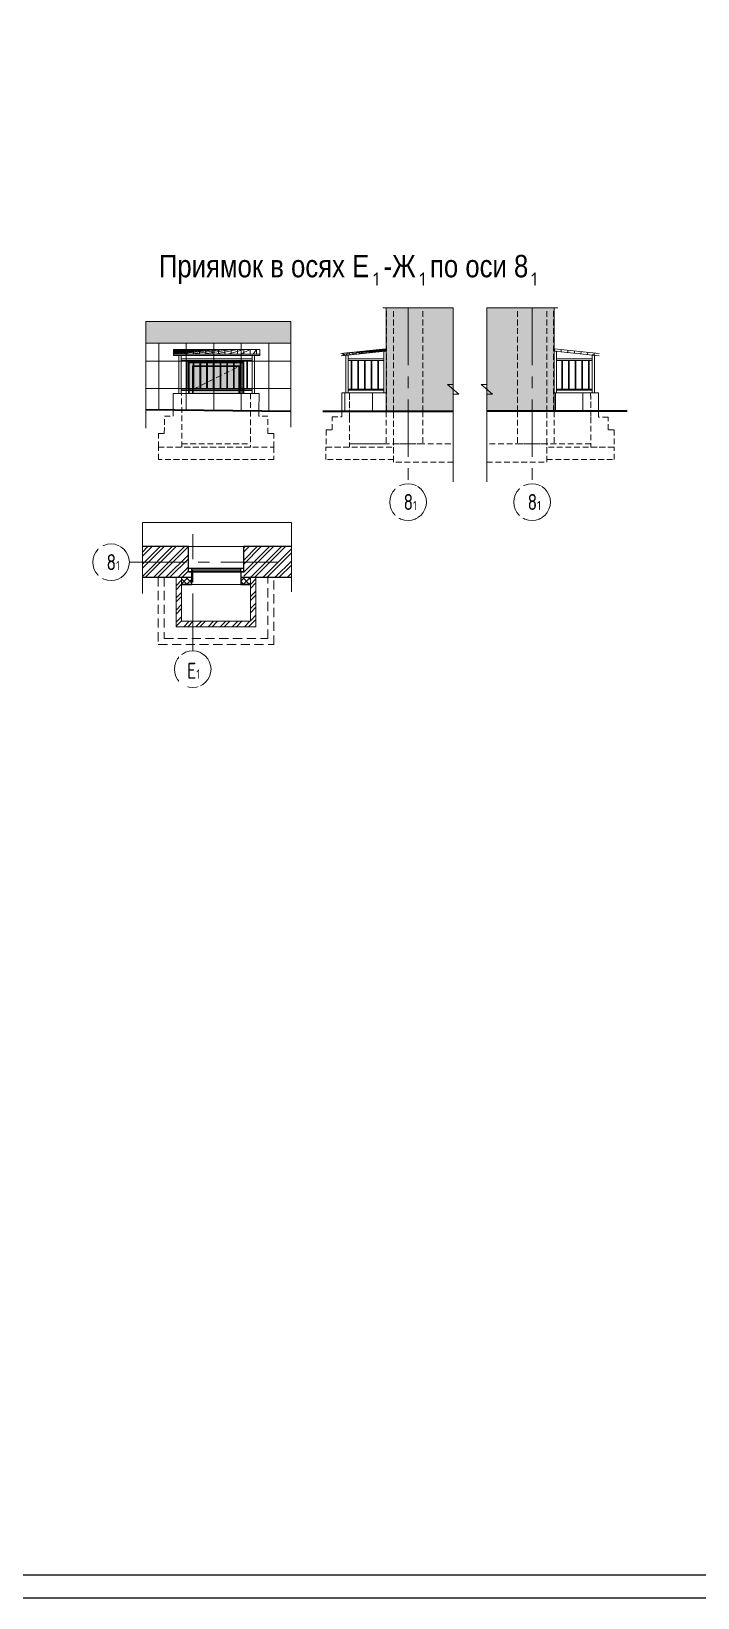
# Model space of a CAD drawing. Header units: millimetres. Extents: x -136099598 to 9192475, y 0 to 779331.
# Drawn here: x 65575 to 80121, y 242529 to 276708 of the extents above; entities that cross this region are included whole.
import ezdxf

# ---------------------------------------------------------------- set-up
doc = ezdxf.new("R2010")
doc.units = ezdxf.units.MM
doc.header["$MEASUREMENT"] = 0
for name, pattern in [('01_base$0$DASHED2', [0.375, 0.25, -0.125]), ('ADSK_Штриховая_ш2 п1', [3, 2, -1]), ('CENTER', [2, 1.25, -0.25, 0.25, -0.25])]:
    doc.linetypes.add(name, pattern=pattern)
doc.layers.get('0').update_dxf_attribs({"color": 250, "lineweight": 9})
for name, color, linetype, lineweight, true_color in [('!_Окно_00_Штрих_Стекло', 7, 'Continuous', 0, 0x737373), ('RAL 7016', 7, 'Continuous', 0, 0x383e42), ('RAL 90 10', 7, 'Continuous', 0, 0xf1ece1)]:
    doc.layers.add(name, color=color, linetype=linetype, lineweight=lineweight, true_color=true_color)
for name, color, linetype, lineweight in [('!_Цоколь', 7, 'Continuous', 0), ('_Фасад', 7, 'Continuous', 9), ('АР_МосжилНии_Стены', 202, 'Continuous', 30), ('АР_Окна', 4, 'Continuous', 0), ('АР_Оси', 193, 'Continuous', 9), ('АР_тонкая линия', 250, 'Continuous', 0), ('АР_Утеплитель', 250, 'Continuous', 9), ('АР_Штриховка кирпич', 250, 'Continuous', 9), ('Ограждение', 250, 'Continuous', 9), ('пунктир', 251, 'Continuous', 13), ('фасады', 7, 'Continuous', 9)]:
    doc.layers.add(name, color=color, linetype=linetype, lineweight=lineweight)
for name, color, linetype in [('_RAMKA', 7, 'Continuous'), ('PDF _0', 7, 'Continuous'), ('АР_новое окно', 160, 'Continuous')]:
    doc.layers.add(name, color=color, linetype=linetype)
doc.styles.add('Arial', font='ARIALN.TTF')
doc.styles.add('PDF ISOCPEUR', font='isocpeur.ttf')
doc.styles.add('ГОСТ 2.304', font='isocpeur.ttf', dxfattribs={"width": 0.7})
pattern_1 = [(45, (6302.490957410133, 0), (-132.5825214724777, 132.5825214724777), []), (45, (6390.879304910133, 0), (-132.5825214724777, 132.5825214724777), [])]
pattern_2 = [(45, (332483.4373606939, -5548.011135149107), (-61.87184335382291, 61.87184335382291), []), (135, (332483.4373606939, -5548.011135149107), (-61.87184335382291, -61.8718433538229), [])]

# ---------------------------------------------------------------- blocks, each defined once
blk = doc.blocks.new('A$Cdfe5a1b4')
at = {"layer": 'RAL 7016', "ltscale": 100, "true_color": 0x000000, "transparency": 33554687}
h = blk.add_hatch(dxfattribs=at)
h.set_pattern_fill('ANSI32', color=18, scale=400, angle=45)
h.set_pattern_definition([(90, (8363977705.788671, 936048060.8227469), (-150, 0), []), (90, (8363977755.788671, 936048110.8227468), (-150, 0), [])])
h.paths.add_polyline_path([(-118.3840542095568, 960.0836389507749), (1762.629831267994, 960.049169541744), (1762.629831267994, 860.9484251750982), (-118.3840542095568, 860.9828945841291)])
at = {"ltscale": 150}
blk.add_line((-118.3840542095568, 960.1355539663346), (1762.629831267994, 959.9482513318653), dxfattribs=at)
blk.add_lwpolyline([(-118.3840542095568, 860.8829772915342), (1762.569256028206, 860.8829772915342), (1762.569256028206, 828.4502151925699), (-118.3840542095568, 828.4502151925699)], close=True, dxfattribs=at)
at = {"layer": 'Ограждение', "ltscale": 50}
for points in [[(1762.629831267994, 960.0991281880415), (1762.629831267994, 860.8984665288008), (-118.3840542095568, 860.8829772915342), (-118.3840542095568, 960.0836389507749)], [(50, 828.4502151969355), (0, 828.4502151969355), (0, 0), (50, 0)], [(1595.617523735404, 828.4502151925699), (1645.617523735396, 828.4502151925699), (1645.617523735396, -4.365574568510056e-09), (1595.617523735404, -4.365574568510056e-09)]]:
    blk.add_lwpolyline(points, close=True, dxfattribs=at)
at = {"layer": 'Ограждение'}
for points in [[(1595.617523735404, 720.9569883093474), (50, 720.9579441418173)], [(1595.617523735404, 756.9321599050936), (50.014892578125, 756.9855275024893)], [(165.2247277528238, 95.1212096531525), (165.2223236740554, 720.9577232787268)], [(181.2223236740554, 720.9578629920142), (181.2247277528238, 95.1212096531525), (181.2247277528238, 95.1212096531525)], [(311.2246146338422, 95.03784776328382), (311.2222105550737, 720.8743612696488)], [(327.2222105550737, 720.8745009829362), (327.2246146338422, 95.03784776328382), (327.2246146338422, 95.03784776328382)], [(457.2245947027004, 95.00326643727249), (457.222190623932, 720.8397799436375)], [(473.222190623932, 720.8399196569248), (473.2245947027004, 95.00326643727249), (473.2245947027004, 95.00326643727249)], [(603.2244810323518, 95.0634378406645), (603.2220769535834, 720.8999513470295)], [(619.2220769535834, 720.9000910603169), (619.2244810323518, 95.0634378406645), (619.2244810323518, 95.0634378406645)], [(749.2244611012101, 95.02885651465317), (749.2220570224416, 720.8653700210182)], [(765.2220570224416, 720.8655097343055), (765.2244611012101, 95.02885651465317), (765.2244611012101, 95.02885651465317)], [(895.2243476288514, 95.03748660931228), (895.221943550083, 720.8740001156773)], [(911.221943550083, 720.8741398289646), (911.2243476288514, 95.03748660931228), (911.2243476288514, 95.03748660931228)], [(1041.22432769771, 95.00290528330095), (1041.221923618941, 720.839418789666)], [(1057.221923618941, 720.8395585029533), (1057.22432769771, 95.00290528330095), (1057.22432769771, 95.00290528330095)], [(1187.224214126356, 95.03730603232646), (1187.221810047587, 720.8738195386915)], [(1203.221810047587, 720.8739592519788), (1203.224214126356, 95.03730603232646), (1203.224214126356, 95.03730603232646)], [(1333.224194195214, 95.00272470631512), (1333.221790116446, 720.8392382126801)], [(1349.221790116446, 720.8393779259675), (1349.224194195214, 95.00272470631512), (1349.224194195214, 95.00272470631512)], [(1479.224080524865, 95.06289610970714), (1479.221676446097, 720.8994096160721)], [(1495.221676446097, 720.8995493293595), (1495.224080524865, 95.06289610970714), (1495.224080524865, 95.06289610970714)], [(1595.617523735404, 70.21666826202794), (50, 69.96407551236915), (50, 94.96407551236915), (1595.617523735404, 95.16493944807875)]]:
    blk.add_lwpolyline(points, dxfattribs=at)
blk = doc.blocks.new('*U263')
at = {"layer": 'АР_новое окно', "lineweight": 20}
for p, q in [((-2.913225216616411e-12, 1209.884958230897), (-70.00000000000293, 1209.884958230897)), ((0, -1.70530256582424e-13), (-70, -1.70530256582424e-13))]:
    blk.add_line(p, q, dxfattribs=at)
at = {"layer": 'АР_новое окно'}
for p, q in [((-70.00000000000293, 1209.884958230897), (-70, -1.70530256582424e-13)), ((-70, -1.70530256582424e-13), (-70.00000000000293, 1209.884958230897)), ((-2.756905814749189e-12, 1139.884958230897), (-70.00000000000276, 1139.884958230911)), ((-35.00000000000276, 1139.884958230897), (-34.99999999981099, 69.99999999999991)), ((-2.913225216616411e-12, 1209.884958230897), (0, 0)), ((-1.56319401867222e-13, 70.00000000001455), (-70.00000000000017, 69.99999999999983))]:
    blk.add_line(p, q, dxfattribs=at)

msp = doc.modelspace()

# ---------------------------------------------------------------- hatches: boundary and pattern name
at = {"layer": '!_Окно_00_Штрих_Стекло'}
h = msp.add_hatch(color=256, dxfattribs=at)
h.dxf.hatch_style = 1
h.set_gradient(color1=(70, 92, 124), color2=(219, 225, 235), name='CURVED')
h.paths.add_polyline_path([(69108.90624330664, 269393.1918397464), (70108.07553575086, 269393.1861908462), (70108.07874417887, 268802.909989776), (69108.90624330664, 268802.9099897773)])
at = {"layer": '!_Цоколь', "lineweight": 0, "ltscale": 5, "true_color": 0x636466}
h = msp.add_hatch(dxfattribs=at)
h.set_pattern_fill('ANSI37', color=251, scale=4800, angle=44.99999999999999)
h.set_pattern_definition([(90, (110957.9442902067, 3111.546734471456), (-600, 1.13686837721616e-13), []), (180, (110957.9442902067, 3111.546734471456), (-1.70530256582424e-13, -600), [])])
h.paths.add_polyline_path([(68074.59535584878, 269898.4504440423), (71239.31533128634, 269898.8191724751), (71239.11817202499, 268422.0955564474), (68074.25716547878, 268452.7745656373)])
h = msp.add_hatch(dxfattribs=at)
h.set_pattern_fill('ANSI37', color=251, scale=4800, angle=44.99999999999999)
h.set_pattern_definition([(90, (111421.6816156895, 3043.040022536705), (-600, 1.13686837721616e-13), []), (180, (111421.6816156895, 3043.040022536705), (-1.70530256582424e-13, -600), [])])
h.paths.add_polyline_path([(73319.15665395069, 268817.336628785), (72350.76937990633, 268817.733152089), (72351.1320834675, 268417.0851522912), (73318.13673271803, 268417.2166267632)])
h = msp.add_hatch(dxfattribs=at)
h.set_pattern_fill('ANSI37', color=251, scale=4800, angle=44.99999999999999)
h.set_pattern_definition([(90, (119614.8176221203, 3043.040022536705), (-600, 1.13686837721616e-13), []), (180, (119614.8176221203, 3043.040022536705), (-1.70530256582424e-13, -600), [])])
h.paths.add_polyline_path([(76986.6627942734, 268817.3363390593), (77955.05006831777, 268817.7328623633), (77954.31542196029, 268417.0851522912), (76987.31077270975, 268417.2166267632)])
at = {"layer": 'RAL 7016', "ltscale": 100, "true_color": 0x000000, "transparency": 33554687}
h = msp.add_hatch(dxfattribs=at)
h.set_pattern_fill('ANSI32', color=18, scale=400, angle=45)
h.set_pattern_definition([(90, (8364037305.446959, 936316768.2208037), (-150, 0), []), (90, (8364037355.446959, 936316818.2208036), (-150, 0), [])])
h.paths.add_polyline_path([(73319.16791906246, 269778.0089299066), (72333.91279757768, 269677.4134608463), (72337.5256226974, 269627.8000375399), (73319.16791929808, 269727.880530523)])
h = msp.add_hatch(dxfattribs=at)
h.set_pattern_fill('ANSI32', color=18, scale=400, angle=45)
h.set_pattern_definition([(90, (8364045498.582965, 936316768.2208037), (-150, 0), []), (90, (8364045548.582965, 936316818.2208036), (-150, 0), [])])
h.paths.add_polyline_path([(76986.27958636533, 269778.0089299066), (77971.5347078501, 269677.4134608463), (77967.92188273038, 269627.8000375399), (76986.27958612973, 269727.880530523)])
at = {"layer": 'RAL 7016', "ltscale": 100, "transparency": 33554687}
h = msp.add_hatch(color=256, dxfattribs=at)
h.dxf.hatch_style = 1
h.paths.add_polyline_path([(69003.99818417919, 269506.104245757), (70211.99292977923, 269506.104245757), (70211.99292946747, 268802.9099897774), (69003.99818417919, 268802.9099897787)])
h.paths.add_polyline_path([(69110.12238119269, 269392.20393569), (69108.90624299514, 268802.9099897773), (70108.07874386737, 268802.9099897774), (70109.29488206492, 269394.17249807)])
at = {"layer": 'RAL 90 10', "ltscale": 100, "transparency": 33554687}
h = msp.add_hatch(color=256, dxfattribs=at)
h.dxf.hatch_style = 1
h.paths.add_polyline_path([(68074.57655887693, 270378.2984226937), (71239.11817202499, 270378.2984226937), (71239.1199547628, 269898.7879405036), (68074.57834161475, 269898.4817039637)])
h = msp.add_hatch(color=256, dxfattribs=at)
h.dxf.hatch_style = 1
h.paths.add_polyline_path([(73319.16792001741, 270673.8263436669), (74785.12639838074, 270673.8263062623), (74785.12818111856, 268416.1847575116), (73319.16970275523, 268415.8785583763)])
h = msp.add_hatch(color=256, dxfattribs=at)
h.dxf.hatch_style = 1
h.paths.add_polyline_path([(75520.32027228552, 270673.8263436669), (76986.27875064885, 270673.8263062623), (76986.28053338667, 268412.3544639722), (75520.32205502334, 268412.0482648369)])
at = {"layer": 'АР_Утеплитель', "ltscale": 100}
h = msp.add_hatch(dxfattribs=at)
h.set_pattern_fill('ANSI37', color=256, scale=700)
h.set_pattern_definition(pattern_2)
h.paths.add_polyline_path([(68855.83018011932, 264795.1695185297), (68855.83018011932, 264645.1695185298), (69068.99818417919, 264645.1695185298), (69068.99818417919, 264795.1695185297)])
h = msp.add_hatch(dxfattribs=at)
h.set_pattern_fill('ANSI37', color=256, scale=700)
h.set_pattern_definition(pattern_2)
h.paths.add_polyline_path([(70148.88314241008, 264795.1695185297), (70148.88314241008, 264645.1695185298), (70357.04447089467, 264645.1695185298), (70357.04447089467, 264795.1695185297)])
at = {"layer": 'АР_Штриховка кирпич', "ltscale": 100}
h = msp.add_hatch(dxfattribs=at)
h.set_pattern_fill('ANSI32', color=256, scale=500)
h.set_pattern_definition(pattern_1)
h.paths.add_polyline_path([(67999.94233035087, 265465.16951853), (67999.94233035087, 264795.3656548058), (69003.99818417916, 264795.3656548058), (69003.99818417916, 265465.16951853)])
h = msp.add_hatch(dxfattribs=at)
h.set_pattern_fill('ANSI32', color=256, scale=500)
h.set_pattern_definition(pattern_1)
h.paths.add_polyline_path([(70213.88314241011, 265465.16951853), (70213.88314241011, 264795.365654806), (71251.52105307579, 264795.365654806), (71251.52105307579, 265465.16951853)])
h = msp.add_hatch(dxfattribs=at)
h.set_pattern_fill('ANSI32', color=256, scale=500)
h.set_pattern_definition([(45, (629945.5453435939, -133282.1253198785), (-132.5825214724777, 132.5825214724777), []), (45, (630033.9336910939, -133282.1253198785), (-132.5825214724777, 132.5825214724777), [])])
h.paths.add_polyline_path([(70357.04447089467, 263835.7240242608), (68855.83018011932, 263835.7240242608), (68855.83018011926, 264795.3656548058), (68735.83018011932, 264795.3656548058), (68735.83018011932, 263715.7240242608), (70477.04447089467, 263715.7240242608), (70477.04447089462, 264795.3656548058), (70357.04447089456, 264795.3656548058)])

# ---------------------------------------------------------------- linework, layer by layer
at = {"color": 18, "ltscale": 150, "true_color": 0x000000}
for p, q in [((68064.74256391943, 269899.6596120023, 0.09141848008963138), (71239.11817202499, 269899.6596120023, 0.09141847124820246)), ((73319.1678586003, 268817.9120629695, 0.02316489267187039), (72350.0142896641, 268817.157138453, 0.07681630583060994)), ((76986.27964682749, 268817.9120629695, 0.02316489267187039), (77955.43321576368, 268817.157138453, 0.07681630583060994)), ((68670.13665891811, 268310.5658707879, 0.06311405174778484), (68669.02227954958, 268429.6651739706, 0.09141847124820246)), ((70543.58443700522, 268307.4508764035, -0.06811259807873211), (70543.58443700522, 268428.8318723553))]:
    msp.add_line(p, q, dxfattribs=at)
at = {"lineweight": 18, "ltscale": 100, "elevation": 0.09141847124820246}
for points in [[(68735.83018011932, 264795.3656548058), (68735.83018011932, 263715.7240242608), (70477.04447089467, 263715.7240242608), (70477.04447089467, 264795.3656548058)], [(68855.83018011932, 264795.3656548058), (68855.83018011932, 263835.7240242608), (70357.04447089467, 263835.7240242608), (70357.04447089467, 264795.3656548058)]]:
    msp.add_lwpolyline(points, dxfattribs=at)
at = {"layer": '_RAMKA', "ltscale": 100}
for points in [[(110535.5115992427, 242529.0014999993), (110535.5115992427, 326529.0014999993), (-8264.488400757313, 326529.0014999993), (-8264.488400757313, 242529.0014999993)], [(110035.5115992427, 243029.0014999993), (110035.5115992427, 326029.0014999993), (-6264.488400757313, 326029.0014999993), (-6264.488400757313, 243029.0014999993)]]:
    msp.add_lwpolyline(points, close=True, dxfattribs=at)
at = {"layer": '_Фасад', "lineweight": 0}
for p, q in [((73319.16791906246, 269778.0089299066, -2.026090029083605e-08), (72333.91279757768, 269677.4134608463, 0.0365025212245509)), ((73309.009921674, 269727.3385146594, 0.09141847124820246), (72337.29431137853, 269627.5279382529, 0.0365025212245509)), ((73319.16792001741, 268417.0564664151, 0.0324733254268017), (73319.16791929808, 269778.0091179677)), ((76986.27958541038, 268417.0564664151, 0.0324733254268017), (76986.27958612973, 269778.0091179677)), ((76986.27958636533, 269778.0089299066, -2.026090029083605e-08), (77971.5347078501, 269677.4134608463, 0.0365025212245509)), ((76996.43758375381, 269727.3385146594, 0.09141847124820246), (77968.15319404926, 269627.5279382529, 0.0365025212245509)), ((69003.99818417919, 268902.9099897759, 0.1718625261060949), (69585.61090776775, 268902.9099897759, 0.1718625261060949)), ((72350.01513064565, 268817.1571391082, 0.0768162592746846), (72350.362053838, 268294.7666240716, 0.0231490491576575)), ((77955.43237478213, 268817.1571391082, 0.0768162592746846), (77955.13432721983, 268286.1545827389, -0.1521270880501573))]:
    msp.add_line(p, q, dxfattribs=at)
at = {"layer": 'АР_МосжилНии_Стены', "ltscale": 100}
for p, q in [((69003.99818417919, 264914.0833382616, 0.09141847124820246), (69003.99818417916, 265465.1695185299, 0.09141847124820246)), ((70213.88314241008, 264914.0833382617, 0.09141847124820246), (70213.88314241005, 265465.16951853, 0.09141847124820246)), ((69068.99818417916, 264914.0833382616, 0.09141847124820246), (69003.99818417919, 264914.0833382616, 0.09141847124820246)), ((69068.99818417916, 264914.0833382617, 0.09141847124820246), (69068.99818417919, 264795.1695185299, 0.09141847124820246)), ((70213.88314241005, 264914.0833382617, 0.09141847124820246), (70148.88314241008, 264914.0833382617, 0.09141847124820246)), ((70148.88314241005, 264914.0833382617, 0.09141847124820246), (70148.88314241008, 264795.1695185299, 0.09141847124820246))]:
    msp.add_line(p, q, dxfattribs=at)
at = {"layer": 'АР_МосжилНии_Стены', "ltscale": 100, "elevation": -0.2832807044394608}
for points in [[(69003.99818417916, 265465.16951853), (67999.94233035087, 265465.16951853)], [(71251.52105307579, 265465.16951853), (70213.88314241005, 265465.16951853)], [(67999.94233035087, 264795.3656548058), (69068.99818417916, 264795.3656548058)], [(70148.88314241008, 264795.3656548058), (71251.52105307579, 264795.3656548058)]]:
    msp.add_lwpolyline(points, dxfattribs=at)
at = {"layer": 'АР_новое окно'}
for p, q in [((70150.95332721266, 264913.8872019856, 0.2510187433905732), (70150.95332721266, 264635.1695185297, -0.12368043229709)), ((69068.99818417919, 264795.1695185299, 0.09141847124820246), (69068.99818417919, 264635.1695185297, -0.12368043229709))]:
    msp.add_line(p, q, dxfattribs=at)
at = {"layer": 'АР_новое окно', "elevation": -0.12368043229709}
for points in [[(68855.83018011932, 264645.1695185297), (69068.99818417919, 264645.1695185297)], [(68855.83018011932, 264635.1695185297), (69068.99818417919, 264635.1695185297)], [(70150.95332721266, 264645.1695185297), (70357.04447089467, 264645.1695185297)], [(70150.95332721266, 264635.1695185297), (70357.04447089467, 264635.1695185297)]]:
    msp.add_lwpolyline(points, dxfattribs=at)
at = {"layer": 'АР_Окна', "lineweight": 15, "ltscale": 100}
for p, q in [((70213.88314241005, 265465.16951853, 0.09141847124820246), (69003.99818417916, 265465.1695185299, 0.09141847124820246)), ((69071.06836898177, 264635.1695185297, -0.12368043229709), (70150.95332721266, 264635.1695185297, -0.12368043229709))]:
    msp.add_line(p, q, dxfattribs=at)
at = {"layer": 'АР_Оси', "linetype": 'CENTER', "ltscale": 1000}
for p, q in [((73799.16801428795, 270673.8263249646), (73799.16801428795, 266834.6303934073)), ((76506.27968111861, 270673.8263249646, -0.09141847124820246), (76506.27968111861, 266834.6303934073, -0.09141847124820246))]:
    msp.add_line(p, q, dxfattribs=at)
at = {"layer": 'АР_Оси', "color": 6, "linetype": 'CENTER', "ltscale": 1000}
for p, q in [((69097.51305132857, 263188.8731694758, 0.09141847124820246), (69097.51305132857, 265733.9306541573, 0.09141847124820246)), ((67714.87618872529, 265121.9816570805, -0.2832807044394608), (71251.52105307579, 265121.9816570805, -0.2832807044394608))]:
    msp.add_line(p, q, dxfattribs=at)
at = {"layer": 'АР_Оси', "ltscale": 0.5}
for centre in [(73799.16801428795, 266434.6303934073), (76506.27968111861, 266434.6303934073, -0.09141847124820246)]:
    msp.add_circle(centre, 400, dxfattribs=at)
at = {"layer": 'АР_Оси', "color": 6}
for centre in [(67314.87618872529, 265121.9816570805, -0.2832807044394608), (69097.51305132857, 262788.873169476, 0.09141847124820246)]:
    msp.add_circle(centre, 400, dxfattribs=at)
at = {"layer": 'АР_тонкая линия', "color": 3, "lineweight": 40, "ltscale": 100}
for p, q in [((68074.57655887693, 268453.0490363568, 0.09141847124820246), (71239.11817202499, 268422.0955564474, 0.09141847124820246)), ((71936.30448038332, 268417.0564664149, 0.0631059453583257), (74785.12723386163, 268417.056466415)), ((78578.98937486112, 268417.0564664149, 0.06775437505406696), (75520.32027156619, 268417.056466415))]:
    msp.add_line(p, q, dxfattribs=at)
at = {"layer": 'АР_тонкая линия', "color": 18, "linetype": 'ADSK_Штриховая_ш2 п1', "ltscale": 100, "true_color": 0x000000, "elevation": 0.09141847124820246}
for points in [[(68345.83018011932, 264795.3656548058), (68345.83018011932, 263325.7240242608), (70867.04447089467, 263325.7240242608), (70867.04447089467, 264795.3656548058)], [(68475.83018011932, 264795.3656548058), (68475.83018011932, 263455.7240242608), (70737.04447089467, 263455.7240242608), (70737.04447089467, 264795.3656548058)]]:
    msp.add_lwpolyline(points, dxfattribs=at)
at = {"layer": 'Ограждение', "ltscale": 50}
for p, q in [((73319.16791929808, 268417.0564664149), (73319.16791929808, 270673.8263249646)), ((76986.27958612973, 268417.0564664149), (76986.27958612973, 270669.9960314252))]:
    msp.add_line(p, q, dxfattribs=at)
for points, elevation in [([(73267.78482486686, 269725.6371737708), (73317.78482486686, 269725.6371737708), (73319.16791981121, 268817.8718884848), (73269.16791981121, 268817.8718884848)], 0.02316489267187039), ([(77037.66268056093, 269725.6371737708), (76987.66268056093, 269725.6371737708), (76986.2795856166, 268817.8718884848), (77036.2795856166, 268817.8718884848)], 0.02316489267187039), ([(72489.44785804758, 269645.7159657653), (72439.44785804758, 269645.7159657653), (72439.44785804758, 268817.2657505684), (72489.44785804758, 268817.2657505684)], 0.06909739705772053), ([(77815.99964738023, 269645.7159657653), (77865.99964738023, 269645.7159657653), (77865.99964738023, 268817.2657505684), (77815.99964738023, 268817.2657505684)], 0.06909739705772053)]:
    msp.add_lwpolyline(points, close=True, dxfattribs=dict(at, elevation=elevation))
at = {"layer": 'Ограждение', "elevation": 0.07586682732770025}
for points in [[(72489.44785804758, 269562.4369280651), (73268.81456610872, 269562.4902956625)], [(72489.44785804758, 269526.4617564693), (73268.82945868684, 269526.4627123018)], [(72553.6074016644, 269526.3702778943), (72553.60499758561, 268900.5336246747), (72553.60499758561, 268900.5336246747)], [(72569.60499758561, 268900.5336246747), (72569.6074016644, 269526.370138181)], [(72699.60738173325, 269526.4048592203), (72699.6049776545, 268900.5682060007), (72699.6049776545, 268900.5682060007)], [(72715.6049776545, 268900.5682060007), (72715.60738173325, 269526.404719507)], [(72845.60726806291, 269526.3446878169), (72845.60486398413, 268900.5080345973), (72845.60486398413, 268900.5080345973)], [(72861.60486398413, 268900.5080345973), (72861.60726806291, 269526.3445481036)], [(72991.60724813177, 269526.3792691429), (72991.60484405298, 268900.5426159233), (72991.60484405298, 268900.5426159233)], [(73007.60484405298, 268900.5426159233), (73007.60724813177, 269526.3791294296)], [(73137.60713501277, 269526.462631152), (73137.60473093402, 268900.6259778131), (73137.60473093402, 268900.6259778131)], [(73153.60473093402, 268900.6259778131), (73153.60713501277, 269526.4624914387)], [(77815.99964738023, 269526.4617564693), (77036.61804674097, 269526.4627123018)], [(77815.99964738023, 269562.4369280651), (77036.6329393191, 269562.4902956625)], [(77151.8427744938, 268900.6259778131), (77151.84037041501, 269526.4624914387)], [(77167.84037041501, 269526.462631152), (77167.8427744938, 268900.6259778131), (77167.8427744938, 268900.6259778131)], [(77297.8426613748, 268900.5426159233), (77297.84025729605, 269526.3791294296)], [(77313.84025729605, 269526.3792691429), (77313.8426613748, 268900.5426159233), (77313.8426613748, 268900.5426159233)], [(77443.84264144365, 268900.5080345973), (77443.8402373649, 269526.3445481036)], [(77459.8402373649, 269526.3446878169), (77459.84264144365, 268900.5080345973), (77459.84264144365, 268900.5080345973)], [(77589.84252777332, 268900.5682060007), (77589.84012369454, 269526.404719507)], [(77605.84012369454, 269526.4048592203), (77605.84252777332, 268900.5682060007), (77605.84252777332, 268900.5682060007)], [(77735.84250784217, 268900.5336246747), (77735.84010376342, 269526.370138181)], [(77751.84010376342, 269526.3702778943), (77751.84250784217, 268900.5336246747), (77751.84250784217, 268900.5336246747)], [(72489.44785804758, 268875.721436422), (73268.82945868684, 268875.4688436724), (73268.82945868684, 268900.4688436724), (72489.44785804758, 268900.6697076081)], [(77815.99964738023, 268875.721436422), (77036.61804674097, 268875.4688436724), (77036.61804674097, 268900.4688436724), (77815.99964738023, 268900.6697076081)]]:
    msp.add_lwpolyline(points, dxfattribs=at)
at = {"layer": 'пунктир', "linetype": '01_base$0$DASHED2', "ltscale": 500}
for p, q in [((73329.16791929808, 268417.0564664149), (73329.16791929808, 270673.8263249646)), ((73479.1679192986, 268417.0564664149), (73479.16791929878, 270674.8084515131)), ((74119.16791929855, 268417.0564664149), (74119.16791929855, 270674.8084515131)), ((76186.27958612927, 268417.0564664149), (76186.27958612927, 270674.8084515131)), ((76826.27958612918, 268417.0564664149), (76826.27958612904, 270674.8084515131)), ((76976.27958612973, 268417.0564664149), (76976.27958612973, 270674.8084515131)), ((68478.41707389333, 267934.6372109506, -0.06567498199318311), (68480.51529369669, 268310.5658707879, 0.06311405174776041)), ((68480.13724552032, 268310.5658707879, 0.06311405174778484), (68670.13665891811, 268310.5658707879, 0.06311405174778484)), ((70740.29454856299, 268307.4508764035, -0.06811259807873211), (70543.58443700522, 268307.4508764035, -0.06811259807873211)), ((70740.15321038969, 267932.581707447, -0.0689831822109993), (70740.31931041821, 268307.4508764035, -0.06811259807873205)), ((73319.16791929808, 268417.0564664149), (73319.16775040414, 267705.032754061, 0.05699087567524111)), ((76986.27958612973, 268417.0564664149, -0.09141847124820246), (76986.27968919143, 267705.0327540611, -0.03442757533377616)), ((72008.61225962716, 268013.9056347181, 0.1519689977914414), (72008.61220195172, 267635.0328588623)), ((72008.61225962716, 268013.9056347181, 0.1519689977914414), (72138.61224713373, 268013.9056149283, -0.06070861680195486)), ((78296.37845799931, 268013.9056347181, 0.06055052654323892), (78166.37847049274, 268013.9056149283, -0.1521270880501573)), ((78296.37845799931, 268013.9056347181, 0.06055052654323892), (78296.37851567475, 267635.0328588623, -0.09141847124820246)), ((68348.41702676399, 267634.7200245972, 0.7527429282435986), (68348.41702676399, 267934.6372109504, 0.7527429282435986)), ((68348.41702676399, 267934.6372109504, 0.7527429282435986), (68478.99275511198, 267934.6372109504, -0.06929919467883477)), ((68858.41702673744, 267705.0330433599, 0.01827710153808793), (70359.57510742263, 267705.0330433252, 0.01827710153808793)), ((70740.20527938294, 267932.5817074468, -0.06931098360482213), (70870.78100773093, 267932.5817074468, -0.8913531065272555)), ((70869.6313175394, 267634.7200245972, 0.7527429282438042), (70869.6313175394, 267934.6372109504, 0.7527429282438042)), ((72518.61218316099, 267705.0327568022, -0.06070861680195486), (73479.16801428799, 267705.0327319151, 0.06964973933190284)), ((72598.83807514048, 267705.0328537634), (73319.16775040414, 267705.032754061, 0.05699087567524111)), ((77786.37853446256, 267705.0328540398, -0.1521270880501573), (76826.27968111857, 267705.0328537634))]:
    msp.add_line(p, q, dxfattribs=at)
for points, elevation in [([(69108.90624330664, 268898.1842993893), (69108.90624330664, 268898.1842993893), (70108.07874417887, 269393.1839306686)], 0.09141847124820246), ([(72518.61218537782, 268294.7666240716), (72520.42868684245, 268821.3822782317), (72520.42868684245, 268821.3822782317), (72518.61218537782, 268294.7666240716)], -0.06070861680195483), ([(77786.37853224865, 268301.521347478), (77784.56203078678, 268820.5029255255), (77784.56203078678, 268820.5029255255), (77786.37853224865, 268301.521347478)], -0.1521270880501573), ([(72138.61224713373, 268013.9056960639), (72138.61226089687, 268294.7666240717), (72350.362053838, 268294.7666240716)], -0.06070861680195486), ([(72518.61218537782, 268294.7666240716), (72518.61218292131, 267635.032875609), (72138.61225835745, 267635.0328794317)], -0.06070861680195486), ([(77786.37853224865, 268286.1545827389), (77786.37853470516, 267635.032875609), (78166.37845926902, 267635.0328794317)], -0.1521270880501573), ([(78166.37847049274, 268013.9056960639), (78166.3784567296, 268286.1545827389), (77955.13432721983, 268286.1545827389)], -0.1521270880501573)]:
    msp.add_lwpolyline(points, dxfattribs=dict(at, elevation=elevation))
for points, elevation in [([(68856.30235095831, 268802.9099897774), (70357.57627351544, 268802.9099897774), (70359.5716857294, 267635.1042624379), (68858.41702673581, 267635.1041729228)], 0.01827710153808793), ([(76826.27958612918, 268417.0564664149), (76186.27958612927, 268417.0564664149), (76186.27968111866, 267705.0327319151), (76826.27968111857, 267705.0327319151)], -0.09141847124820246), ([(68348.41702676399, 267634.7200245972), (70869.63131753934, 267634.7198625691), (70869.63131753934, 267363.2228423504), (68348.41702676399, 267363.220616024)], 0.7527429282435986), ([(72006.80935017434, 267635.0328939452), (73479.16748592704, 267635.032731917), (73478.7110365079, 267363.5359966638), (72006.35290075523, 267363.5337703374)], 0.09141847124820246), ([(73479.16801428799, 267705.0327319151), (74785.12732885101, 267705.0327319151), (74785.12732885101, 267305.1952491676), (73479.16801428799, 267305.1952491676)], 0.09141847124820246)]:
    msp.add_lwpolyline(points, close=True, dxfattribs=dict(at, elevation=elevation))
for points in [[(73479.1679192986, 268417.0564664149), (74119.16791929855, 268417.0564664149), (74119.16801428793, 267705.0327319151), (73479.16801428799, 267705.0327319151)], [(76826.27968111857, 267705.0327319151), (75520.32036655558, 267705.0327319151), (75520.32036655558, 267305.1952491676), (76826.27968111857, 267305.1952491676)], [(78298.18136745213, 267635.0328939452), (76825.82323169943, 267635.032731917), (76826.27968111857, 267363.5359966638), (78298.63781687124, 267363.5337703374)]]:
    msp.add_lwpolyline(points, close=True, dxfattribs=at)
at = {"layer": 'фасады', "color": 18, "ltscale": 150, "true_color": 0x000000, "elevation": 0.09141847124820246}
for points in [[(68074.57655887693, 268048.6925073403), (68074.57655887693, 270378.2984226937), (71239.11817202499, 270378.2984226937), (71239.11817202499, 268073.0218528309)], [(71251.52105307579, 264475.106788449), (71251.52105307579, 265989.8839488057), (67999.94233035087, 265989.8839488057), (67999.94233035087, 264444.0479991985)]]:
    msp.add_lwpolyline(points, dxfattribs=at)
at = {"layer": 'фасады', "color": 18, "ltscale": 150, "true_color": 0x000000}
for points in [[(73245.90270006657, 270673.8263249646), (74785.12723386163, 270673.8263249646), (74785.12732885101, 266880.3040121063)], [(77064.93906986713, 270673.8263249646), (75520.32027156619, 270673.8263249646), (75520.32036655558, 266880.3040121063)], [(74785.12723386163, 268789.2957810287), (74907.95695880675, 268789.2957810287), (74662.30658053575, 269003.3580159179), (74785.12723386163, 269003.3580159179)], [(75520.32027156619, 268789.2957810287), (75643.14999651132, 268789.2957810287), (75397.49961824031, 269003.3580159179), (75520.32027156619, 269003.3580159179)]]:
    msp.add_lwpolyline(points, dxfattribs=at)
at = {"layer": 'фасады', "ltscale": 100, "elevation": 0.09141847124820246}
for points in [[(69003.99818417919, 268802.9099897787), (69003.99818417919, 269496.1042458686), (70211.99292977923, 269496.1042458686), (70211.99292977923, 268802.9099897788)], [(69023.99818417919, 268802.9099897787), (69023.99818417919, 269476.1042458686), (70191.99292977923, 269476.1042458686), (70191.99292977923, 268802.9099897788)], [(70122.91399584358, 268802.9099897788), (70123.07479173923, 269408.1839279429), (69093.902290867, 269408.1839279429), (69093.74149497139, 268802.9099897787)], [(70108.07874417887, 268802.9099897788), (70108.07874417887, 269393.1839306686), (69108.90624330664, 269393.1918397464), (69108.90624330664, 268802.9099897787)]]:
    msp.add_lwpolyline(points, dxfattribs=at)
at = {"layer": 'фасады', "ltscale": 150}
msp.add_lwpolyline([(68668.99818417922, 268802.9099897799), (70544.88044029454, 268802.9099897748), (70544.58061392554, 268428.822126429), (68668.99818417922, 268447.1715659429)], close=True, dxfattribs=at)

# ---------------------------------------------------------------- block references
at = {"ltscale": 150}
msp.add_blockref('A$Cdfe5a1b4', (68798.39457550933, 268802.9099897795, 0.1096955727862904), dxfattribs=at)
at = {"layer": 'АР_новое окно', "xscale": -1, "rotation": 270}
msp.add_blockref('*U263', (69003.99818417919, 264984.0833382616, 0.09141847124820246), dxfattribs=at)

# ---------------------------------------------------------------- texts
at = {"style": 'Arial'}
msp.add_text('Приямок в осях Е  -Ж  по оси 8', height=489.4366717920499, dxfattribs=at).set_placement((68358.48181094514, 271340.2919429052))
at = {"layer": 'PDF _0', "color": 18, "lineweight": 0, "true_color": 0x000000, "char_height": 288.7427781535643, "attachment_point": 7, "style": 'PDF ISOCPEUR'}
for insert in [(73033.72298456627, 271157.7250816743), (74045.08850263065, 271157.7250816743), (76483.73057228519, 271157.7250546971, 0.04538539518262294)]:
    msp.add_mtext('1', dxfattribs=dict(at, insert=insert))

# ---------------------------------------------------------------- next in the draw order: texts
at = {"layer": 'АР_Оси', "char_height": 350, "width": 123.8670816197991, "attachment_point": 1, "line_spacing_factor": 1.149209049011902, "style": 'ГОСТ 2.304', "bg_fill": 2}
for insert in [(73699.34734224854, 266612.4092107732), (76406.4590090792, 266612.4092107732, -0.09141847124820246)]:
    msp.add_mtext('{\\W0.8;8\\H0.57143x;1}', dxfattribs=dict(at, insert=insert))
at = {"layer": 'АР_Оси', "color": 6, "char_height": 350, "width": 114.6287782881409, "attachment_point": 1, "line_spacing_factor": 1.149209049011902, "style": 'ГОСТ 2.304', "bg_fill": 2}
for s, insert in [('{\\W0.8;8\\H0.57143x;1}', (67215.05551668588, 265299.7604744463, -0.2832807044394608)), ('{\\W0.8;Е\\H0.57143x;1}', (68972.51305132857, 262930.873169476, 0.09141847124820246))]:
    msp.add_mtext(s, dxfattribs=dict(at, insert=insert))

doc.saveas('drawing.dxf')
